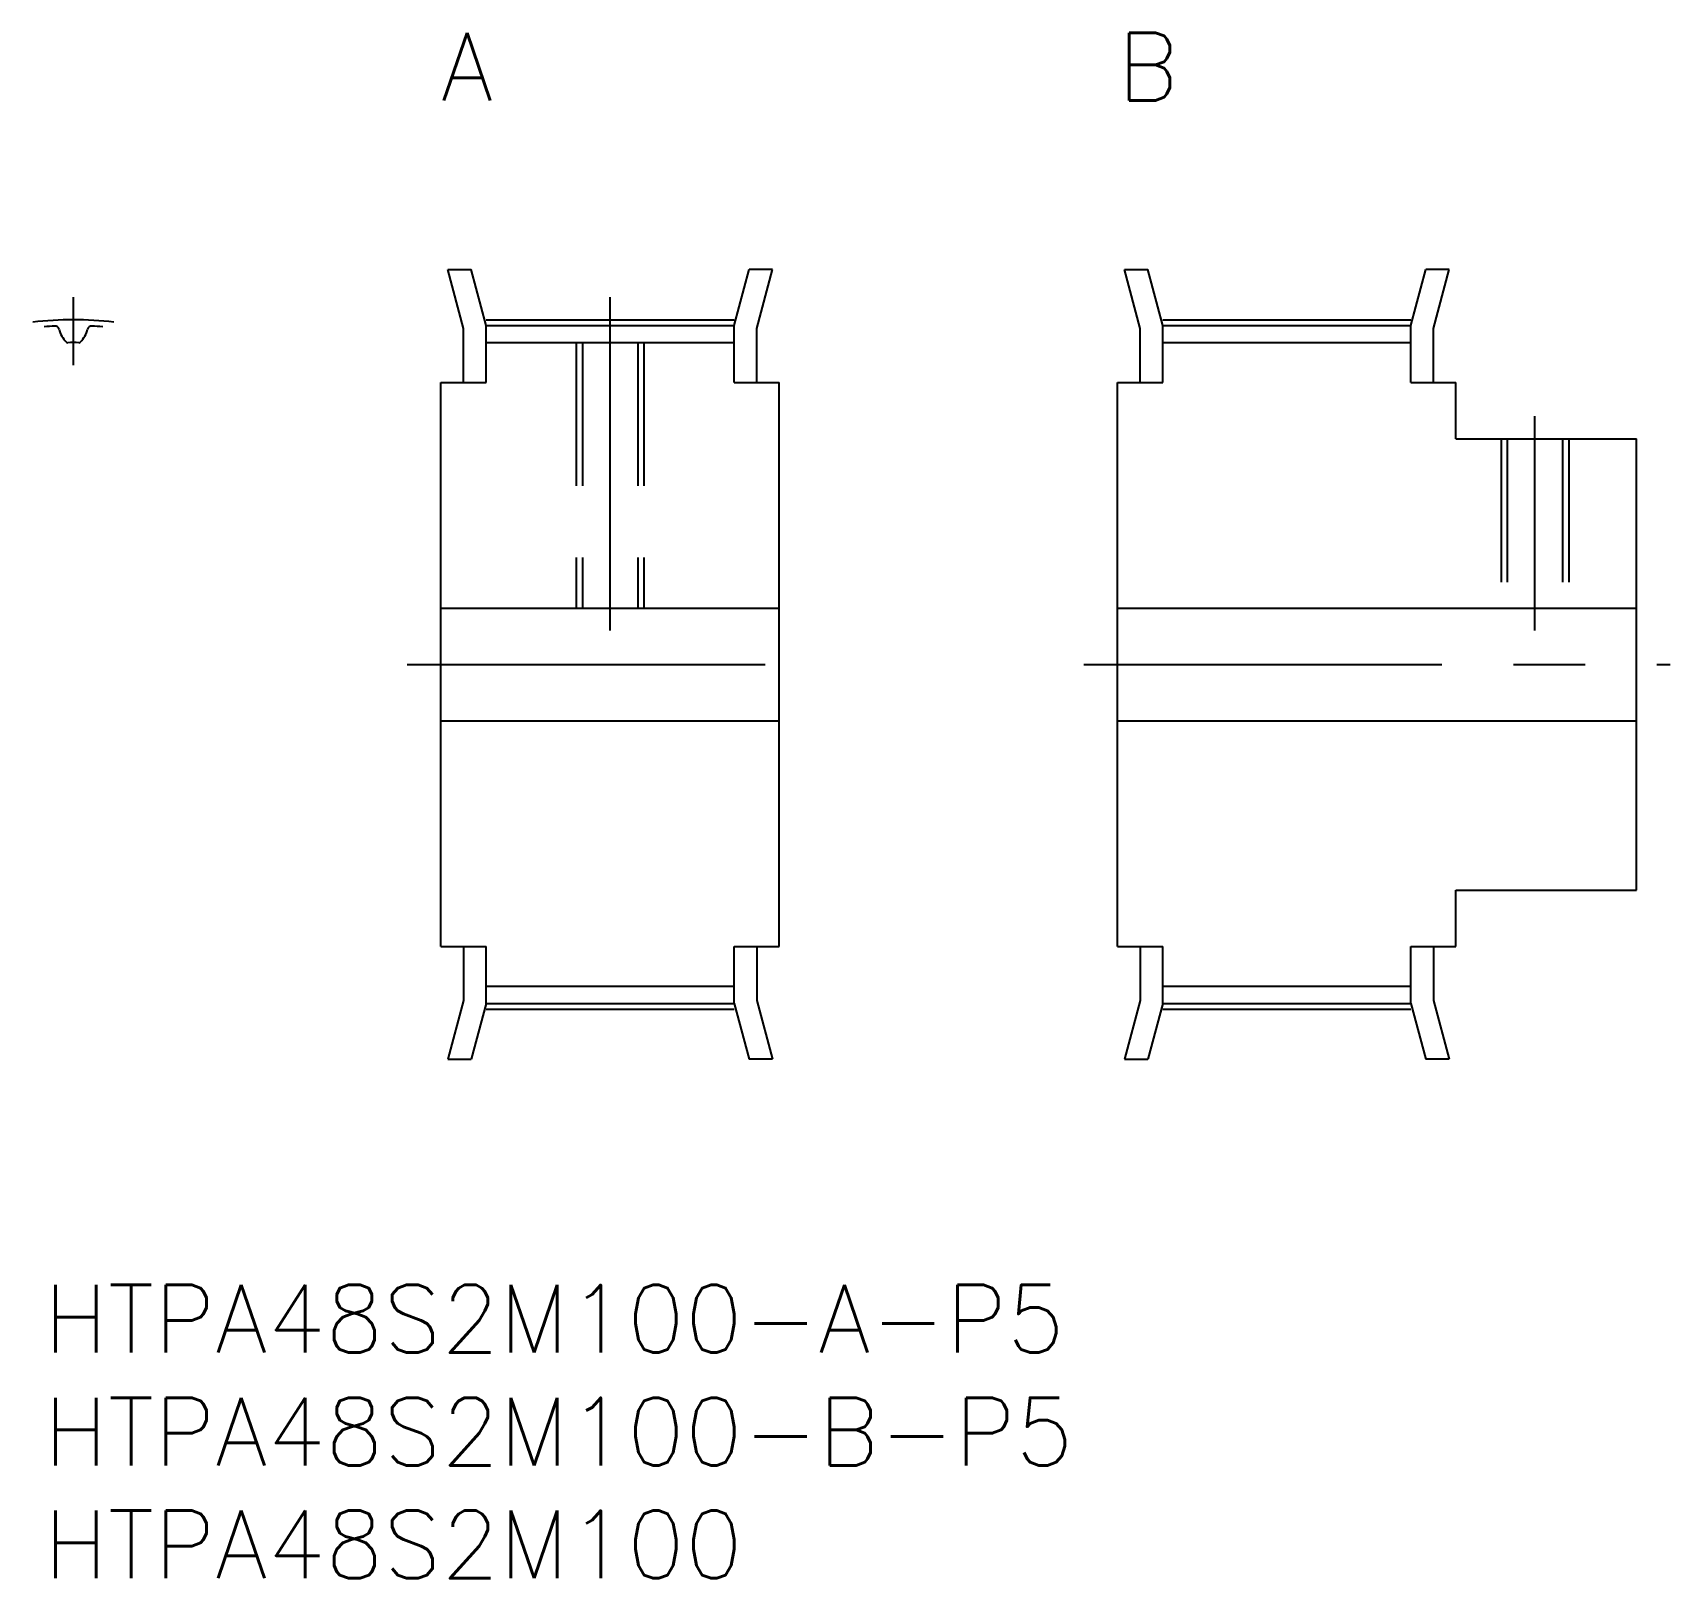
# Model space of a CAD drawing. Extents: x -0.5 to 72.1, y -13 to 55.5.
import ezdxf

# ---------------------------------------------------------------- set-up
doc = ezdxf.new("R2010")
doc.units = 0
doc.header["$LTSCALE"] = 0.5
doc.linetypes.add('CENTER', pattern=[50.8, 31.75, -6.35, 6.35, -6.35])
doc.linetypes.add('DASHED', pattern=[19.05, 12.7, -6.35])
for name, color, linetype in [('MSM_CENTER', 1, 'CENTER'), ('MSM_CONTINUOUS', 7, 'CONTINUOUS'), ('MSM_DASHED', 4, 'DASHED'), ('MSM_PART_NUMBER', 7, 'CONTINUOUS')]:
    doc.layers.add(name, color=color, linetype=linetype)
doc.styles.get("Standard").update_dxf_attribs({"font": 'txt.shx', "height": 1, "bigfont": 'bigfont.shx'})

# ---------------------------------------------------------------- blocks, each defined once
blk = doc.blocks.new('*U11')
at = {"layer": 'MSM_PART_NUMBER'}
blk.add_text('HTPA48S2M100-A-P5', height=3, dxfattribs=at).set_placement((0, -3))
blk = doc.blocks.new('*U12')
at = {"layer": 'MSM_PART_NUMBER'}
blk.add_text('HTPA48S2M100-B-P5', height=3, dxfattribs=at).set_placement((0, -8))
blk = doc.blocks.new('*U13')
at = {"layer": 'MSM_PART_NUMBER'}
blk.add_text('HTPA48S2M100', height=3, dxfattribs=at).set_placement((0, -13))

msp = doc.modelspace()

# ---------------------------------------------------------------- linework, layer by layer
at = {"layer": 'MSM_CENTER'}
for p, q in [((1.3, 40.765), (1.3, 43.779)), ((25.1, 29), (25.1, 43.78)), ((19.6, 42.78), (30.6, 42.78)), ((49.6, 42.78), (60.6, 42.78)), ((66.1, 29), (66.1, 38.5)), ((16.1, 27.5), (34.1, 27.5)), ((46.1, 27.5), (72.1, 27.5)), ((19.6, 12.22), (30.6, 12.22)), ((49.6, 12.22), (60.6, 12.22))]:
    msp.add_line(p, q, dxfattribs=at)
msp.add_arc((1.3, 27.5), 15.279, 83.23434, 96.76566, dxfattribs=at)
at = {"layer": 'MSM_CONTINUOUS'}
for p, q in [((18.6, 42.393), (17.902, 45)), ((17.902, 45), (18.937, 45)), ((19.6, 42.525), (18.937, 45)), ((30.6, 42.525), (31.263, 45)), ((32.299, 45), (31.263, 45)), ((31.6, 42.393), (32.299, 45)), ((48.6, 42.393), (47.902, 45)), ((47.902, 45), (48.937, 45)), ((49.6, 42.525), (48.937, 45)), ((60.6, 42.525), (61.263, 45)), ((62.299, 45), (61.263, 45)), ((61.6, 42.393), (62.299, 45)), ((18.6, 40), (18.6, 42.393)), ((19.6, 42.525), (30.6, 42.525)), ((19.6, 40), (19.6, 42.525)), ((30.6, 40), (30.6, 42.525)), ((31.6, 40), (31.6, 42.393)), ((48.6, 40), (48.6, 42.393)), ((49.6, 42.525), (60.6, 42.525)), ((49.6, 40), (49.6, 42.525)), ((60.6, 40), (60.6, 42.525)), ((61.6, 40), (61.6, 42.393)), ((19.6, 41.765), (30.6, 41.765)), ((49.6, 41.765), (60.6, 41.765)), ((17.6, 15), (17.6, 40)), ((17.6, 40), (19.6, 40)), ((30.6, 40), (32.6, 40)), ((32.6, 15), (32.6, 40)), ((47.6, 15), (47.6, 40)), ((47.6, 40), (49.6, 40)), ((60.6, 40), (62.6, 40)), ((62.6, 37.5), (62.6, 40)), ((62.6, 37.5), (70.6, 37.5)), ((70.6, 17.5), (70.6, 37.5)), ((17.6, 30), (32.6, 30)), ((47.6, 30), (70.6, 30)), ((17.6, 25), (32.6, 25)), ((47.6, 25), (70.6, 25)), ((62.6, 17.5), (70.6, 17.5)), ((62.6, 15), (62.6, 17.5)), ((17.6, 15), (19.6, 15)), ((18.6, 15), (18.6, 12.607)), ((19.6, 12.475), (19.6, 15)), ((30.6, 12.475), (30.6, 15)), ((30.6, 15), (32.6, 15)), ((31.6, 15), (31.6, 12.607)), ((47.6, 15), (49.6, 15)), ((48.6, 15), (48.6, 12.607)), ((49.6, 12.475), (49.6, 15)), ((60.6, 12.475), (60.6, 15)), ((60.6, 15), (62.6, 15)), ((61.6, 15), (61.6, 12.607)), ((19.6, 13.235), (30.6, 13.235)), ((49.6, 13.235), (60.6, 13.235)), ((18.6, 12.607), (17.902, 10)), ((19.6, 12.475), (18.937, 10)), ((19.6, 12.475), (30.6, 12.475)), ((30.6, 12.475), (31.263, 10)), ((31.6, 12.607), (32.299, 10)), ((48.6, 12.607), (47.902, 10)), ((49.6, 12.475), (48.937, 10)), ((49.6, 12.475), (60.6, 12.475)), ((60.6, 12.475), (61.263, 10)), ((61.6, 12.607), (62.299, 10)), ((19.434, 11.856), (19.434, 11.856)), ((19.269, 11.238), (19.269, 11.238)), ((17.902, 10), (18.937, 10)), ((32.299, 10), (31.263, 10)), ((47.902, 10), (48.937, 10)), ((62.299, 10), (61.263, 10))]:
    msp.add_line(p, q, dxfattribs=at)
for centre, radius, start, end in [((1.3, 27.5), 15.025, 93.15089, 94.96358), ((0.485, 42.313), 0.19, 14.69936, 93.15089), ((1.95, 42.697), 1.325, 194.69936, 222.91552), ((0.65, 42.697), 1.325, 317.08448, 345.30064), ((2.115, 42.313), 0.19, 86.84911, 165.30064), ((1.3, 27.5), 15.025, 85.03642, 86.84911), ((1.053, 41.863), 0.1, 222.91552, 270.98578), ((1.3, 27.5), 14.265, 89.01422, 90.98578), ((1.547, 41.863), 0.1, 269.01422, 317.08448)]:
    msp.add_arc(centre, radius, start, end, dxfattribs=at)
at = {"layer": 'MSM_DASHED'}
for p, q in [((23.6, 41.765), (23.6, 30)), ((23.871, 41.765), (23.871, 30)), ((26.33, 41.765), (26.33, 30)), ((26.6, 41.765), (26.6, 30)), ((64.6, 37.5), (64.6, 30)), ((64.871, 37.5), (64.871, 30)), ((67.33, 37.5), (67.33, 30)), ((67.6, 37.5), (67.6, 30))]:
    msp.add_line(p, q, dxfattribs=at)

# ---------------------------------------------------------------- block references
at = {"layer": 'MSM_CONTINUOUS'}
for name in ['*U11', '*U12', '*U13']:
    msp.add_blockref(name, (0, 0), dxfattribs=at)

# ---------------------------------------------------------------- texts
at = {"layer": 'MSM_PART_NUMBER'}
for s, p in [('A', (17.6, 52.5)), ('B', (47.6, 52.5))]:
    msp.add_text(s, height=3, dxfattribs=at).set_placement(p)

doc.saveas('drawing.dxf')
